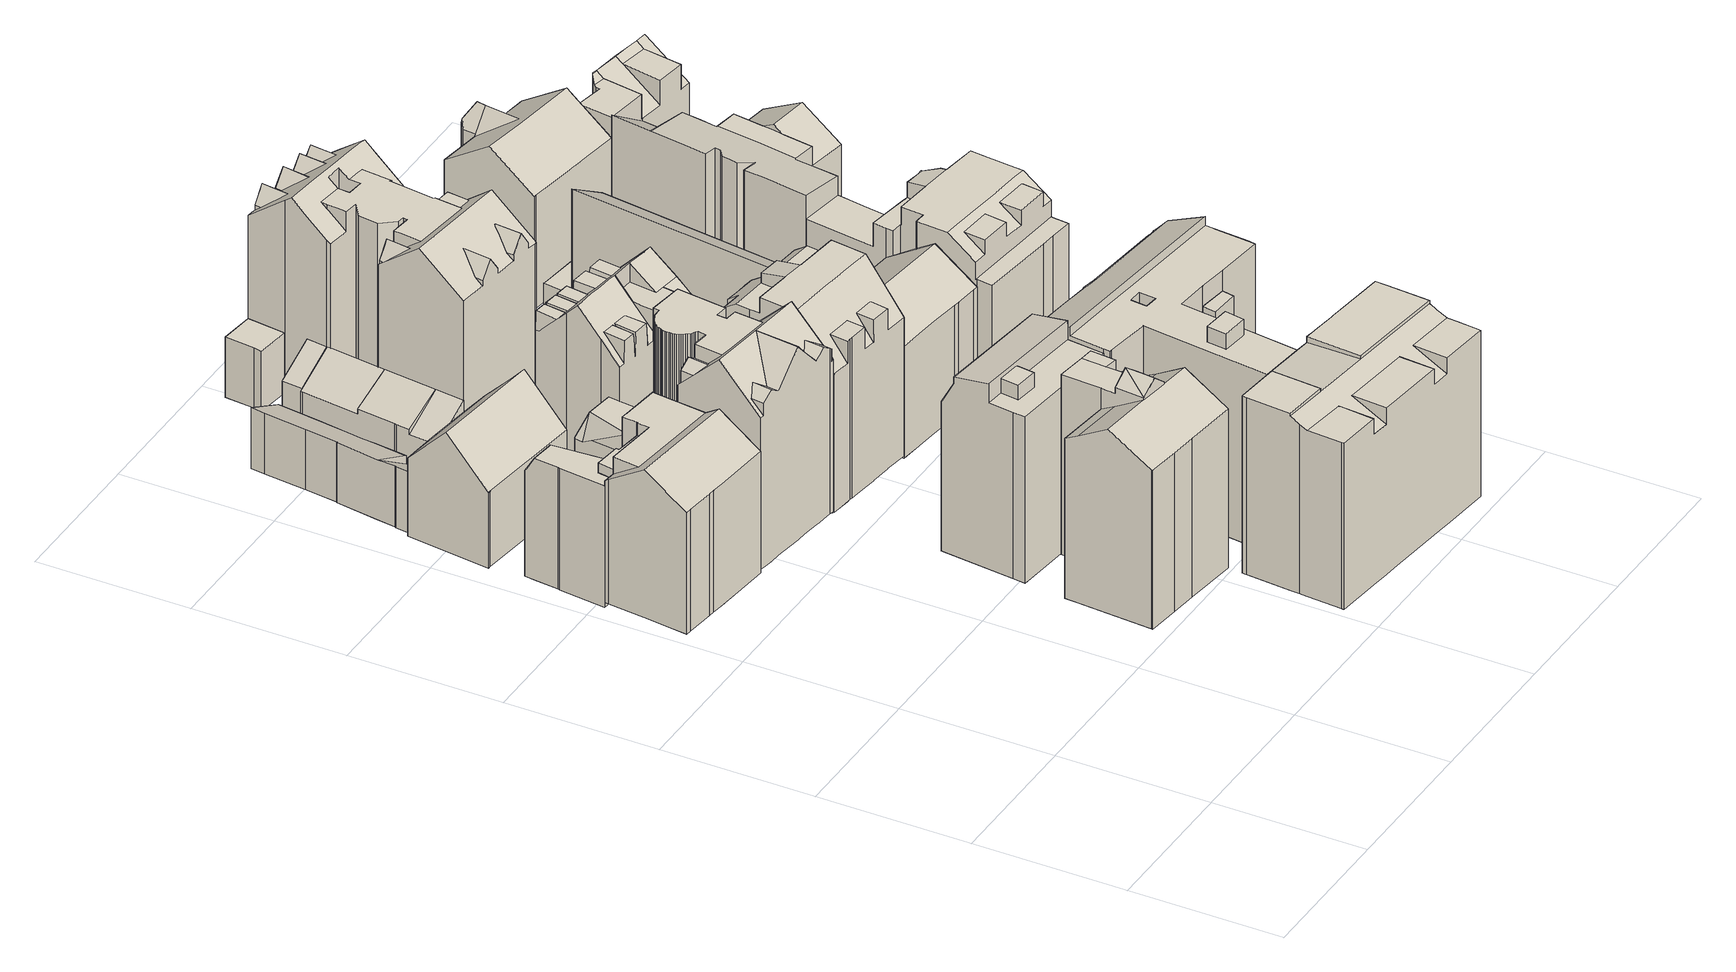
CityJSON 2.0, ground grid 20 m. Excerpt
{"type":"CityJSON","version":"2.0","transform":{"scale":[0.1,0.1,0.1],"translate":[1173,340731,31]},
"CityObjects":{
"building1":{"type":"Building","children":["building1-1","building1-2","building1-3"]},
"building1-1":{"type":"BuildingPart","attributes":{"measuredHeight":16.46,"roofType":"FLACHDACH","HoeheDach":"49","NiedrigsteTraufeDesGebaeudes":"46","Blattnummer":"102081","HoeheGrund":"32"},"parents":["building1"],"geometry":[{"type":"Solid","lod":"2","boundaries":[[[[0,1,2]],[[3,4,1,0]],[[5,6,7,3,0]],[[3,8,9,4]],[[10,6,5,11]],[[12,10,11,13,14,15,16,17,18,19]],[[2,1,4,9,17,16,15,14]],[[13,11,5,0,2,14]],[[8,20,21,19,18,17,9]],[[10,12,19,21,7,6]],[[3,7,21,20,8]]]]}]},
"building1-2":{"type":"BuildingPart","attributes":{"measuredHeight":16.63,"roofType":"FLACHDACH","HoeheDach":"49","NiedrigsteTraufeDesGebaeudes":"47","Blattnummer":"102081","HoeheGrund":"32"},"parents":["building1"],"geometry":[{"type":"Solid","lod":"2","boundaries":[[[[22,23,24]],[[25,26,22,24]],[[27,26,25]],[[28,29,30,31]],[[31,30,32,33]],[[34,35,36,37]],[[37,36,29,28]],[[38,39,40,41,34,37,28,31,33,42,43,44,45,46]],[[47,48,23,46,45,44,43,49]],[[41,40,27,25,35,34]],[[50,24,23,48,47,49,51]],[[40,39,38,46,23,22,26,27]],[[32,51,49,43,42,33]],[[36,35,25,24,50,51,32,30,29]]]]}]},
"building1-3":{"type":"BuildingPart","attributes":{"measuredHeight":20.28,"roofType":"SATTELDACH","HoeheDach":"53","NiedrigsteTraufeDesGebaeudes":"50","Blattnummer":"102081","HoeheGrund":"33"},"parents":["building1"],"geometry":[{"type":"Solid","lod":"2","boundaries":[[[[52,53,54,55]],[[55,54,56,57]],[[57,58,59,60,61,62,63,64,65,66,67,68,69,70,71,72,73,74,75,76,52,55]],[[77,61,60,59,58,57,56,78,79,80]],[[81,82,83,75,74,73,84]],[[85,86,87,71,70]],[[88,85,70,69,89]],[[62,61,77,90,91,63]],[[92,93,94,68,67,66]],[[79,78,56,54,53,95,83,82,96,85,97]],[[98,80,79,97,88,89,94,93]],[[99,100,91,90,77,80,98,93,92]],[[101,81,84,102,87,86]],[[63,91,100,64]],[[64,100,99,65]],[[65,99,92,66]],[[68,94,89,69]],[[97,85,88]],[[86,85,96,101]],[[71,87,102,72]],[[72,102,84,73]],[[101,96,82,81]],[[75,83,95,76]],[[76,95,53,52]]]]}]},
"building2":{"type":"Building","children":["building2-1","building2-2","building2-3"]},
"building2-1":{"type":"BuildingPart","attributes":{"measuredHeight":26.97,"roofType":"PULTDACH","HoeheDach":"61","NiedrigsteTraufeDesGebaeudes":"55","Blattnummer":"102081","HoeheGrund":"34"},"parents":["building2"],"geometry":[{"type":"Solid","lod":"2","boundaries":[[[[103,104,105,106,107,108,109,110,111,112]],[[110,113,114,111]],[[113,115,116,114]],[[117,118,119]],[[120,117,119]],[[121,122,123,124,125,126,127,128,129,130]],[[131,117,120]],[[132,131,120]],[[107,133,134,108]],[[133,135,136,134]],[[137,106,105,138]],[[138,105,104,139]],[[139,104,103,140]],[[140,103,112,141]],[[142,128,127,143]],[[143,127,126,144]],[[144,126,125,145]],[[145,125,124,146]],[[147,148,137,138,139,140,141,149,150,151,152,142,143,144,145,146,153,154]],[[112,111,114,116,151,150,149,141]],[[106,137,148,147,154,135,133,107]],[[108,134,136,123,122,131,132]],[[123,136,135,154,153,146,124]],[[109,108,132,120,119,110]],[[117,131,122,121,130,118]],[[113,110,119,118,130,129,115]],[[115,129,128,142,152,151,116]]]]}]},
"building2-2":{"type":"BuildingPart","attributes":{"measuredHeight":25.36,"roofType":"PULTDACH","HoeheDach":"59","NiedrigsteTraufeDesGebaeudes":"54","Blattnummer":"102081","HoeheGrund":"34"},"parents":["building2"],"geometry":[{"type":"MultiSurface","lod":"2","boundaries":[[[155,156,157,158]],[[159,160,161,162]],[[160,163,164,161]],[[163,165,166,164]],[[162,161,164,166,167,168,169,170,171,172,173,174]],[[175,176,177,178,169,168,179,180]],[[181,180,179,182,165,163,160,159,183,184,158,157]],[[174,185,186,187,188,183,159,162]],[[180,181,189,190,184,183,188,175]],[[182,167,166,165]],[[176,187,186,177]],[[178,191,170,169]],[[191,192,171,170]],[[192,193,172,171]],[[193,194,173,172]],[[194,185,174,173]],[[156,189,181,157]],[[190,155,158,184]],[[195,188,187,176,175,196]],[[185,194,193,192,191,178,177,186]],[[190,189,156,155]],[[182,179,168,167]]]}]},
"building2-3":{"type":"BuildingPart","attributes":{"measuredHeight":24.15,"roofType":"FLACHDACH","HoeheDach":"58","NiedrigsteTraufeDesGebaeudes":"58","Blattnummer":"102081","HoeheGrund":"34"},"parents":["building2"],"geometry":[{"type":"Solid","lod":"2","boundaries":[[[[197,198,199,200]],[[126,125,201,202]],[[202,201,198,197]],[[201,125,199,198]],[[125,126,200,199]],[[126,202,197,200]]]]}]},
"building3":{"type":"Building","children":["building3-1","building3-2","building3-3","building3-4","building3-5"]},
"building3-1":{"type":"BuildingPart","attributes":{"measuredHeight":8.15,"roofType":"PULTDACH","HoeheDach":"41","NiedrigsteTraufeDesGebaeudes":"38","Blattnummer":"102081","HoeheGrund":"32"},"parents":["building3"],"geometry":[{"type":"Solid","lod":"2","boundaries":[[[[203,204,205,206]],[[207,208,209,210]],[[207,206,205,208]],[[208,205,204,209]],[[209,204,203,210]],[[210,203,206,207]]]]}]},
"building3-2":{"type":"BuildingPart","attributes":{"measuredHeight":8.43,"roofType":"PULTDACH","HoeheDach":"41","NiedrigsteTraufeDesGebaeudes":"37","Blattnummer":"102081","HoeheGrund":"32"},"parents":["building3"],"geometry":[{"type":"Solid","lod":"2","boundaries":[[[[211,212,213,214,215]],[[213,216,217,218,219,220]],[[216,221,222,203,206,223,224,225,226]],[[227,219,218,228]],[[226,217,216]],[[213,220,214]],[[229,224,223,230]],[[230,223,206,231]],[[231,206,203,232]],[[232,203,222,233]],[[233,222,221,234]],[[233,234,235,236,237,238,239,240,227,228,241,242,229,230,231,232]],[[237,236,235,234,221,216,213,212]],[[218,217,226,225,224,229,242,241,228]],[[238,237,212,211,215,239]],[[215,214,220,219,227,240,239]]]]}]},
"building3-3":{"type":"BuildingPart","attributes":{"measuredHeight":8.3,"roofType":"PULTDACH","HoeheDach":"41","NiedrigsteTraufeDesGebaeudes":"37","Blattnummer":"102081","HoeheGrund":"32"},"parents":["building3"],"geometry":[{"type":"Solid","lod":"2","boundaries":[[[[243,244,245,246,247,248]],[[249,248,247,250]],[[250,247,246,251]],[[252,243,248,249]],[[253,254,255,256]],[[257,258,259,260]],[[244,261,245]],[[262,263,264,265]],[[265,264,266,267]],[[267,266,268,269]],[[269,268,270,271]],[[271,270,272,273]],[[271,273,274,257,260,275,252,249,250,251,276,253,256,277,262,265,267,269]],[[257,274,273,272,278,258]],[[255,279,263,262,277,256]],[[244,243,252,275,260,259,261]],[[246,245,254,253,276,251]],[[261,259,258,278,272,270,268,266,264,263,279,255,254,245]]]]}]},
"building3-4":{"type":"BuildingPart","attributes":{"measuredHeight":16.26,"roofType":"SATTELDACH","HoeheDach":"48","NiedrigsteTraufeDesGebaeudes":"42","Blattnummer":"102081","HoeheGrund":"32"},"parents":["building3"],"geometry":[{"type":"Solid","lod":"2","boundaries":[[[[280,281,282,283,284,285]],[[283,286,287,288,289,290,284]],[[291,282,281,292]],[[292,281,280,293]],[[293,280,285,294]],[[295,290,289,296]],[[282,291,297,298,299,287,286,283]],[[288,287,299,300,296,289]],[[285,284,290,295,301,294]],[[298,297,291,292,293,294,301,295,296,300,299]]]]}]},
"building3-5":{"type":"BuildingPart","attributes":{"measuredHeight":6.44,"roofType":"FLACHDACH","HoeheDach":"39","NiedrigsteTraufeDesGebaeudes":"39","Blattnummer":"102081","HoeheGrund":"32"},"parents":["building3"],"geometry":[{"type":"Solid","lod":"2","boundaries":[[[[302,303,304,305,306]],[[307,308,309,310,311]],[[311,310,303,302]],[[310,309,304,303]],[[309,308,305,304]],[[308,307,306,305]],[[307,311,302,306]]]]}]},
"building4":{"type":"Building","children":["building4-1","building4-2"]},
"building4-1":{"type":"BuildingPart","attributes":{"measuredHeight":26.92,"roofType":"SATTELDACH","HoeheDach":"60","NiedrigsteTraufeDesGebaeudes":"53","Blattnummer":"102081","HoeheGrund":"33"},"parents":["building4"],"geometry":[{"type":"Solid","lod":"2","boundaries":[[[[312,313,314]],[[315,316,313,312]],[[317,318,319,320]],[[321,322,317,320]],[[323,324,316,315]],[[325,326,322,321]],[[327,328,323]],[[329,330,328,327]],[[331,326,332]],[[333,334,331,332]],[[335,336,334,333]],[[337,330,329]],[[338,336,339]],[[340,341,338,339]],[[342,341,340]],[[343,344,345]],[[346,347,344,343]],[[348,349,350,351,352,353]],[[354,347,346]],[[355,349,348,356]],[[357,358,354]],[[359,360,358,357]],[[361,360,359]],[[362,363,364,365]],[[321,326,325]],[[324,323,316]],[[333,336,335]],[[366,367,368]],[[369,352,367,366]],[[348,370,356]],[[353,352,369]],[[371,372,373,374]],[[314,313,316,323,328,330,337,375,376,377,368,367,378,379,380,381,382,383,384,364,363]],[[385,386,387,388,389,390,391,392,375,337,329,327,323,315,312,314,363,362]],[[322,326,331,334,336,338,341,342,345,344,347,354,358,360,361,372,371,393,394,395,396,397,398,399,400,401,402,403,404,405,406,407,408,409,318,317]],[[383,382,381,380,379,378,367,352,351,350,373,372,361,359,357,354,346,343,345,342,340,339,336,333,332,326,321,320,319,410,384]],[[411,412,413,414,415,416,417,392,391,390,389,388,387,386,385,362,365,418,419,420,409,408,407,406,405,404,403,402,401,400,399,398,397,396,395,394,393,371,374]],[[421,422,370,348,353,369,366,368,423,424]],[[417,416,415,422,421,424,376,375,392]],[[349,355,413,412,411,374,373,350]],[[414,413,355,356,370,422,415]],[[424,423,368,377,376]],[[410,319,318,409,420,419]],[[364,384,410,419,418,365]]]]}]},
"building4-2":{"type":"BuildingPart","attributes":{"measuredHeight":26.44,"roofType":"SATTELDACH","HoeheDach":"60","NiedrigsteTraufeDesGebaeudes":"54","Blattnummer":"102081","HoeheGrund":"33"},"parents":["building4"],"geometry":[{"type":"Solid","lod":"2","boundaries":[[[[425,426,427,428]],[[428,427,429,430]],[[430,429,431,432]],[[432,431,433,434]],[[434,433,435,436]],[[436,435,437,438]],[[438,437,439,440]],[[440,439,441,442]],[[442,441,443,444]],[[444,443,445,446]],[[446,445,447,448]],[[448,447,449,450]],[[450,449,451,452]],[[452,451,453,454]],[[454,453,455,456]],[[456,455,457,458]],[[458,457,459,460]],[[460,459,461,462]],[[462,461,463,464]],[[464,463,465,466]],[[466,465,467,468]],[[468,467,469,470]],[[470,469,471,472]],[[472,471,473,474]],[[474,473,475,476]],[[476,475,477,478]],[[478,477,479,480]],[[480,479,481,482]],[[482,481,483,484]],[[484,483,485,486]],[[486,485,487,488]],[[488,487,489,490]],[[491,492,493,494]],[[495,496,497,498]],[[499,500,501]],[[502,503,504,505]],[[506,507,508,509,510,511,512,513,514,515,516,517]],[[518,519,520,500,499,521,522,523,524,525,494,493]],[[526,527,528,529,530,531,532,533,534,535,536,537,538,539,540,541,542,543,544,545,546]],[[547,495,498,548,534,533,532,531,530,529,528,527,526,546,549,516,515,514,513,512,550,551,552,553,425,428,430,432,434,436,438,440,442,444,446,448,450,452,454,456,458,460,462,464,466,468,470,472,474,476,478,480,482,484,486,488,490,502,505,491,494,525,524,523,522]],[[554,555,556,557,510,509,558]],[[559,560,561,562,563]],[[548,498,497,559,563,535,534]],[[564,519,518,565,566]],[[505,504,492,491]],[[503,502,490,489]],[[496,495,547,522,521,567]],[[545,568,517,516,549,546]],[[569,570,566,565,518,493,492,504,503,489,487,485,483,481,479,477,475,473,471,469,467,465,463,461,459,457,455,453,451,449,447,445,443,441,439,437,435,433,431,429,427,426,571,572,573,574,511,510,557,556,555]],[[575,567,521,499,501,576,577,564,566,570,569,555,554,558,578,579,506,517,568]],[[578,508,507,579]],[[541,580,581,542]],[[558,509,508,578]],[[540,575,582,580,541]],[[539,538,583,584,585,575,540]],[[585,584,583,586,587,561,560,559,497,496,567,575]],[[537,536,587,586,583,538]],[[577,520,519,564]],[[535,563,562,561,587,536]],[[576,501,500,520,577]],[[544,543,588]],[[579,507,506]],[[512,511,574,550]],[[550,574,573,551]],[[551,573,572,552]],[[552,572,571,553]],[[553,571,426,425]],[[544,588,581,580,582,575,568,545]],[[542,581,588,543]]]]}]},
"building5":{"type":"Building","attributes":{"measuredHeight":3.43,"roofType":"FLACHDACH","HoeheDach":"36","NiedrigsteTraufeDesGebaeudes":"36","Blattnummer":"102081","HoeheGrund":"33"},"geometry":[{"type":"Solid","lod":"2","boundaries":[[[[589,590,591,592,593,594,595]],[[596,597,598,599,600,601,602]],[[602,601,590,589]],[[601,600,591,590]],[[600,599,592,591]],[[599,598,593,592]],[[598,597,594,593]],[[597,596,595,594]],[[596,602,589,595]]]]}]},
"building6":{"type":"Building","attributes":{"measuredHeight":25.5,"roofType":"PULTDACH","HoeheDach":"59","NiedrigsteTraufeDesGebaeudes":"52","Blattnummer":"102081","HoeheGrund":"33"},"geometry":[{"type":"Solid","lod":"2","boundaries":[[[[603,604,605,606,607,608,609,610,611,612]],[[613,614,615,616,617,618]],[[619,620,621,622,623,624,625]],[[609,626,627,628,610]],[[629,630,631]],[[632,633,630,629]],[[634,635,636,637,638]],[[639,640,641,642]],[[618,611,610,613]],[[638,609,608,634]],[[643,644,645,646]],[[647,625,624]],[[623,622,648]],[[649,620,619,650]],[[651,652,653,654]],[[613,610,628,614]],[[637,626,609,638]],[[633,632,655]],[[656,657,658,659]],[[615,614,660,637,636,635,661,662,663,658,657,664,665,653,652,666,645,644,616]],[[667,668,669,670,671,672,673,674,675,676,655,632,629,631,677,648,622,621,620,649]],[[678,679,680,674,673,672,671,670,669,668,667,649,650,681,639,642,682,683,684,685,643,646,686,651,654,687,688,656,659,689,690,691]],[[640,647,624,623,648,677,631,630,633,655,676,675,607,606,605,604,603,612,641]],[[641,612,611,618,617,684,683,682,642]],[[681,650,619,625,647,640,639]],[[675,674,680,679,678,691,661,635,634,608,607]],[[665,664,657,656,688,687,654,653]],[[663,662,661,691,690,689,659,658]],[[627,626,637,660,614,628]],[[666,652,651,686,646,645]],[[617,616,644,643,685,684]]]]}]},
"building7":{"type":"Building","attributes":{"measuredHeight":8.24,"roofType":"FLACHDACH","HoeheDach":"40","NiedrigsteTraufeDesGebaeudes":"40","Blattnummer":"102081","HoeheGrund":"32"},"geometry":[{"type":"Solid","lod":"2","boundaries":[[[[692,693,694,695,696]],[[697,698,699,700,701]],[[701,700,693,692]],[[700,699,694,693]],[[699,698,695,694]],[[698,697,696,695]],[[697,701,692,696]]]]}]},
"building8":{"type":"Building","children":["building8-1","building8-2","building8-3","building8-4"]},
"building8-1":{"type":"BuildingPart","attributes":{"measuredHeight":20.69,"roofType":"FLACHDACH","HoeheDach":"54","NiedrigsteTraufeDesGebaeudes":"54","Blattnummer":"102081","HoeheGrund":"34"},"parents":["building8"],"geometry":[{"type":"Solid","lod":"2","boundaries":[[[[702,703,704,705]],[[706,707,708,709]],[[709,708,703,702]],[[708,707,704,703]],[[707,706,705,704]],[[706,709,702,705]]]]}]},
"building8-2":{"type":"BuildingPart","attributes":{"measuredHeight":25.61,"roofType":"FLACHDACH","HoeheDach":"59","NiedrigsteTraufeDesGebaeudes":"59","Blattnummer":"102081","HoeheGrund":"34"},"parents":["building8"],"geometry":[{"type":"Solid","lod":"2","boundaries":[[[[710,711,712,713]],[[714,715,716,717]],[[717,716,711,710]],[[716,715,712,711]],[[715,714,713,712]],[[714,717,710,713]]]]}]},
"building8-3":{"type":"BuildingPart","attributes":{"measuredHeight":24.14,"roofType":"SATTELDACH","HoeheDach":"58","NiedrigsteTraufeDesGebaeudes":"54","Blattnummer":"102081","HoeheGrund":"34"},"parents":["building8"],"geometry":[{"type":"Solid","lod":"2","boundaries":[[[[718,719,720,721,722,723]],[[724,725,726,727,728,729,730,731,732]],[[733,734,735,736,737,738,739,740,741,742,743]],[[744,745,746,747,748]],[[749,750,751]],[[752,722,721,753]],[[753,721,720,754]],[[731,719,718,732]],[[732,718,723,755]],[[756,730,729,757]],[[749,758,759]],[[760,761,762]],[[725,743,742,726]],[[763,741,740,764]],[[764,740,739,765]],[[765,739,738,766]],[[766,738,737,767]],[[767,737,736,768]],[[769,748,747]],[[770,745,744,771]],[[728,727,726,742,741,763,772,773,774,757,729]],[[775,776,777,778,779,780,771,744,748,769,781,762,761,782,758,749,751,783,784,785]],[[768,786,787,788,770,771,780,779,778,777,776,775,785,789,790,791,792,793,752,753,754,794,756,757,774,773,772,763,764,765,766,767]],[[795,750,749,759,760,762,781,769,747,746,796,797,798,799,725,724,732,755,800,801]],[[799,798,797,735,734,733,743,725]],[[746,745,770,788,787,796]],[[797,796,787,786,768,736,735]],[[719,731,730,756,794,754,720]],[[800,755,723,722,752,793,792]],[[751,750,795,802,783]],[[803,801,800,792,791,790]],[[784,804,803,790,789,785]],[[782,761,760,759,758]],[[783,802,795,801,803,804,784]]]]}]},
"building8-4":{"type":"BuildingPart","attributes":{"measuredHeight":25.59,"roofType":"FLACHDACH","HoeheDach":"58","NiedrigsteTraufeDesGebaeudes":"54","Blattnummer":"102081","HoeheGrund":"33"},"parents":["building8"],"geometry":[{"type":"Solid","lod":"2","boundaries":[[[[805,806,807,808,809,810,811,812,813]],[[814,815,816,817]],[[818,819,815,814]],[[820,728,729,821]],[[822,823,824,825]],[[826,827,823,822]],[[828,829,827,826]],[[825,824,829,828]],[[830,831,832,833]],[[834,835,831,830]],[[836,837,835,834]],[[833,832,837,836]],[[838,839,840,841]],[[841,840,842,843]],[[843,842,844,845]],[[845,844,846,847]],[[848,811,810,849]],[[849,810,809,850]],[[851,807,806,852]],[[853,854,855,856,857,858,859,860]],[[861,862,863,812,811,848,864,865,866,867,868,869]],[[870,871,838,841,843,845,847,872,873,820,821,874,875,876,818,814,817,877,878,868,867,866,865,864,848,849,850,879,851,852],[830,833,836,834],[822,825,828,826]],[[819,880,881,882,729,728,883,884,846,844,842,840,839,855,854,853,860,816,815],[823,827,829,824],[831,835,837,832]],[[885,886,813,812,863,862,861,869,887]],[[855,839,838,871,870,852,806,805,856]],[[816,860,859,887,869,868,878,877,817]],[[808,807,851,879,850,809]],[[847,846,884,872]],[[820,873,872,884,883,728]],[[729,882,881,875,874,821]],[[885,886,885,887]],[[876,875,881,880,819,818]],[[858,857,856,805,813,886,885,887,859]]]]}]},
"building9":{"type":"Building","attributes":{"measuredHeight":27.15,"roofType":"SATTELDACH","HoeheDach":"59","NiedrigsteTraufeDesGebaeudes":"54","Blattnummer":"102081","HoeheGrund":"32"},"geometry":[{"type":"Solid","lod":"2","boundaries":[[[[888,889,890,891,892,893,894,895,896,897,898,899,900,901,902,903,904,905,906,907,908,909,910]],[[908,907,906,911,912,913,914,915,916,917,918,919,920,921,922,923,924,925,926,927,909]],[[924,923,928,929,925]],[[930,931,932,933,934,935,936,937,938,939,940,941,942,943,944,945,946,947,948,949,950,951,952,953,954,955]],[[922,921,956,928,923]],[[951,950,949,948,947,957,958,959,960,961,962,963,964,965,966,967,968,969,970,971,972,973,974,975,976,977,978,979,952]],[[980,892,891,890,981,982]],[[918,917,983,984,985,986,987,988,989,990,940,939,938,991,992,935,934,993,994,995,996,997,998,999,1000,1001,1002,1003,1004,1005,919]],[[974,1006,1007,975]],[[1008,894,893,892,980]],[[973,1009,1006,974]],[[969,1010,1011,970]],[[1012,900,899,898,897,1013]],[[968,1014,1015,1010,969]],[[1016,902,901,900,1012]],[[963,1017,1018,964]],[[915,914,1019,1020,916]],[[962,1021,1017,963]],[[961,1022,1021,962]],[[960,1023,1022,961]],[[1024,905,904,1025]],[[925,929,926]],[[1026,955,954,1027]],[[1028,946,945,1029]],[[1030,937,936,1031]],[[1032,979,978,1033]],[[1033,978,977,1034]],[[1035,958,957,1036]],[[1037,1002,1001,1038]],[[1038,1001,1000,1039]],[[1039,1000,999,1040]],[[1040,999,998,1041]],[[1041,998,997,1042]],[[933,993,934]],[[1043,992,991,1044]],[[1045,986,985,1046]],[[975,1007,976]],[[894,1008,895]],[[972,1009,973]],[[970,1011,971]],[[896,1013,897]],[[902,1016,903]],[[964,1018,965]],[[913,1019,914]],[[959,1023,960]],[[1036,1047,1028,1029,1048,1045,1046,1049,1050,1051,1052,1053,1024,1025,1054,1055,1056,1057,1058,1059,1060,1061,1062,1063,1064,1065,1037,1038,1039,1040,1041,1042,1066,1026,1027,1067,1068,1032,1033,1034,1069,1070,1071,1072,1073,1074,1075,1076,1077,1078,1079,1035],[1031,1080,1043,1044,1081,1030]],[[926,929,928,956,1003,1002,1037,1065,1064,1063,1062,927]],[[944,943,942,941,940,990,989,988,987]],[[984,1020,1019,913,912,911,1052,1051,1050,1049,1046,985]],[[976,1007,1006,1009,972,971,1011,1010,1015,966,965,1018,1017,1021,1022,1023,959,958,1035,1079,1078,1077,1076,1075,1074,1073,1072,1071,1070,1069,1034,977]],[[1059,1058,1057,1056,1055,1054,1025,904,903,1016,1012,1013,896,895,1008,980,982,888,910,1060]],[[954,953,952,979,1032,1068,1067,1027]],[[920,919,1005,1004,1003,956,921]],[[996,995,994,993,933,932,931,930]],[[967,966,1015,1014,968]],[[916,1020,984,983,917]],[[982,981,890,889,888]],[[1066,1042,997,996,930,955,1026]],[[935,992,1043,1080,1031,936]],[[991,938,937,1030,1081,1044]],[[1048,1029,945,944,987,986,1045]],[[946,1028,1047,1036,957,947]],[[905,1024,1053,1052,911,906]],[[910,909,927,1062,1061,1060]]]]}]},
"building10":{"type":"Building","attributes":{"measuredHeight":2.8,"roofType":"FLACHDACH","HoeheDach":"37","NiedrigsteTraufeDesGebaeudes":"37","Blattnummer":"102081","HoeheGrund":"34"},"geometry":[{"type":"Solid","lod":"2","boundaries":[[[[1082,1083,1084,1085,1086]],[[1087,1088,1089,1090,1091]],[[1091,1090,1083,1082]],[[1090,1089,1084,1083]],[[1089,1088,1085,1084]],[[1088,1087,1086,1085]],[[1087,1091,1082,1086]]]]}]},
"building11":{"type":"Building","children":["building11-1","building11-2"]},
"building11-1":{"type":"BuildingPart","attributes":{"measuredHeight":19.11,"roofType":"PULTDACH","HoeheDach":"52","NiedrigsteTraufeDesGebaeudes":"48","Blattnummer":"102081","HoeheGrund":"33"},"parents":["building11"],"geometry":[{"type":"Solid","lod":"2","boundaries":[[[[1092,1093,1094,1095]],[[1096,1097,1098]],[[1099,1100,1101,1102]],[[1102,1101,1103,1104]],[[1105,1106,1107,1108]],[[1108,1107,1109,1110]],[[1110,1109,1111,1112]],[[1113,1114,1115,1116]],[[1116,1115,1117,1118]],[[1097,1119,1120,1121,1122,1100,1099,1123,1124,1125,1126,1098]],[[1118,1127,1128,1105,1108,1110,1112,1129,1098,1126,1125,1124,1123,1099,1102,1104,1130,1131,1132,1113,1116]],[[1106,1105,1128,1127,1118,1117,1133,1134]],[[1113,1132,1131,1093,1092,1114]],[[1094,1093,1131,1130,1104,1103]],[[1129,1112,1111,1135,1096,1098]],[[1095,1094,1103,1101,1100,1122,1121,1120]],[[1136,1134,1133,1117,1115,1114,1092,1095,1120,1119]],[[1135,1111,1109,1107,1106,1134,1136,1119,1097,1096]]]]}]},
"building11-2":{"type":"BuildingPart","attributes":{"measuredHeight":4.14,"roofType":"FLACHDACH","HoeheDach":"37","NiedrigsteTraufeDesGebaeudes":"37","Blattnummer":"102081","HoeheGrund":"33"},"parents":["building11"],"geometry":[{"type":"Solid","lod":"2","boundaries":[[[[1137,1138,1139,1140,1141]],[[1142,1143,1144,1145,1146]],[[1146,1145,1138,1137]],[[1145,1144,1139,1138]],[[1144,1143,1140,1139]],[[1143,1142,1141,1140]],[[1142,1146,1137,1141]]]]}]},
"building12":{"type":"Building","attributes":{"measuredHeight":19.7,"roofType":"SATTELDACH","HoeheDach":"53","NiedrigsteTraufeDesGebaeudes":"48","Blattnummer":"102081","HoeheGrund":"33"},"geometry":[{"type":"Solid","lod":"2","boundaries":[[[[1147,1148,1149,1150]],[[1148,1151,1152,1153,1149]],[[1151,1154,1155,1156,1152]],[[1157,1158,1148,1147]],[[1158,1159,1154,1151,1148]],[[1160,1161,1162,1163]],[[1164,1165,1166,1167]],[[1168,1156,1155,1169]],[[1161,1170,1171,1172,1173,1174,1175,1176,1177,1178,1179,1180,1162]],[[1179,1178,1177,1176,1181,1182,1157,1147,1150,1166,1165,1180]],[[1183,1184,1185,1186,1187,1174,1173,1172,1171,1170,1161,1160]],[[1188,1189,1187,1186,1185,1184,1183,1160,1163,1190,1164,1167,1191,1192,1193,1194,1168,1169,1195,1196,1197,1198,1199,1200]],[[1150,1149,1192,1191,1167,1166]],[[1157,1182,1181,1200,1199,1198,1197,1158]],[[1175,1174,1187,1189,1188,1200,1181,1176]],[[1197,1196,1159,1158]],[[1159,1196,1195,1169,1155,1154]],[[1153,1152,1156,1168,1194,1193]],[[1149,1153,1193,1192]],[[1162,1180,1165,1164,1190,1163]]]]}]},
"building13":{"type":"Building","children":["building13-1","building13-2","building13-3"]},
"building13-1":{"type":"BuildingPart","attributes":{"measuredHeight":18.84,"roofType":"FLACHDACH","HoeheDach":"52","NiedrigsteTraufeDesGebaeudes":"48","Blattnummer":"102081","HoeheGrund":"33"},"parents":["building13"],"geometry":[{"type":"Solid","lod":"2","boundaries":[[[[1201,1202,1203,1204,1205,1206,1207]],[[1208,1209,1210,1211,1212,1202,1213]],[[1214,1215,1210,1216]],[[1215,1217,1211,1210]],[[1218,1219,1220,1217,1215,1221]],[[1187,1207,1206,1189]],[[1189,1206,1205,1222]],[[1222,1205,1204,1223]],[[1202,1201,1213]],[[1209,1216,1210]],[[1215,1214,1221]],[[1224,1220,1219,1225]],[[1225,1219,1218,1226]],[[1227,1212,1211,1217,1220,1224,1228,1229,1230,1231,1232,1233]],[[1225,1226,1234,1235,1236,1237,1187,1189,1222,1223,1238,1239,1232,1231,1230,1229,1228,1224]],[[1204,1203,1240,1233,1232,1239,1238,1223]],[[1235,1234,1226,1218,1221,1214,1216,1209,1208,1236]],[[1237,1236,1208,1213,1201,1207,1187]],[[1202,1212,1227,1233,1240,1203]]]]}]},
"building13-2":{"type":"BuildingPart","attributes":{"measuredHeight":18.78,"roofType":"SATTELDACH","HoeheDach":"52","NiedrigsteTraufeDesGebaeudes":"48","Blattnummer":"102081","HoeheGrund":"33"},"parents":["building13"],"geometry":[{"type":"Solid","lod":"2","boundaries":[[[[1241,1242,1243,1244]],[[1245,1246,1247,1248,1249]],[[1246,1250,1251,1252,1247]],[[1253,1254,1255,1256]],[[1257,1258,1259,1260]],[[1260,1259,1261,1262]],[[1263,1264,1265,1266]],[[1266,1265,1267,1268]],[[1268,1267,1269,1270]],[[1244,1271,1241]],[[1187,1243,1242,1236]],[[1248,1272,1249]],[[1251,1273,1252]],[[1254,1274,1275,1276,1277,1278,1279,1280,1271,1244,1281,1269,1267,1265,1264,1282,1261,1259,1258,1283,1255]],[[1284,1285,1286,1287,1236,1242,1241,1271,1280,1279,1278]],[[1288,1289,1290,1291,1292,1253,1256,1293,1257,1260,1262,1294,1263,1266,1268,1270,1295,1296,1187,1236,1287,1286,1285,1284,1297,1298,1299]],[[1291,1290,1289,1245,1249,1272,1275,1274,1292]],[[1269,1281,1244,1243,1187,1296,1295,1270]],[[1277,1273,1251,1250,1299,1298,1297,1284,1278]],[[1245,1289,1288,1299,1250,1246]],[[1247,1252,1300,1248]],[[1261,1282,1264,1263,1294,1262]],[[1253,1292,1274,1254]],[[1255,1283,1258,1257,1293,1256]],[[1272,1248,1300,1252,1273,1277,1276,1275]]]]}]},
"building13-3":{"type":"BuildingPart","attributes":{"measuredHeight":21.63,"roofType":"FLACHDACH","HoeheDach":"54","NiedrigsteTraufeDesGebaeudes":"48","Blattnummer":"102081","HoeheGrund":"32"},"parents":["building13"],"geometry":[{"type":"Solid","lod":"2","boundaries":[[[[1301,1302,1303,1304,1305,1306,1307,1308,1309,1310,1311,1312]],[[1313,1314,1315,1316,1317,1318,1319,1320,1321,1322,1323,1324,1325,1326,1327]],[[1328,1329,1330,1331,1332,1333,1334,1335]],[[1336,1337,1338,1339,1340]],[[1341,1342,1343,1344]],[[1345,1346,1347,1348]],[[1349,1312,1311,1350]],[[1351,1304,1303,1352]],[[1352,1303,1302,1353]],[[1353,1302,1301,1354]],[[1354,1301,1312,1349]],[[1355,1326,1325,1356]],[[1329,1324,1323,1330]],[[1357,1322,1321,1358]],[[1358,1321,1320,1359]],[[1359,1320,1319,1360]],[[1360,1319,1318,1361]],[[1362,1335,1334,1363]],[[1340,1333,1332,1336]],[[1364,1328,1335,1362]],[[1365,1339,1338,1366]],[[1367,1341,1344]],[[1343,1342,1368]],[[1330,1323,1369,1331]],[[1370,1345,1348]],[[1347,1346,1371]],[[1309,1308,1307,1306,1305,1372,1371,1346,1345,1370,1368,1342,1341,1367,1373,1310]],[[1367,1344,1343,1368,1370,1348,1347,1371,1372,1317,1316,1315,1314,1313,1327,1373]],[[1359,1360,1361,1374,1375,1351,1352,1353,1354,1349,1350,1376,1377,1355,1356,1378,1364,1362,1363,1379,1365,1366,1380,1381,1382,1383,1384,1385,1386,1357,1358]],[[1311,1310,1373,1327,1326,1355,1377,1376,1350]],[[1372,1305,1304,1351,1375,1374,1361,1318,1317]],[[1381,1380,1366,1338,1337,1336,1332]],[[1331,1369,1387,1388,1384,1383,1382,1381,1332]],[[1389,1390,1386,1385,1384,1388]],[[1334,1333,1340,1339,1365,1379,1363]],[[1357,1386,1390,1322]],[[1325,1324,1329,1328,1364,1378,1356]],[[1322,1390,1389,1388,1387,1369,1323]]]]}]}
},
"vertices":[
[120,812,179],[124,860,153],[118,812,154],[140,871,179],[125,872,147],[170,806,179],[175,851,179],[177,866,179],[127,883,148],[127,883,147],[175,851,14],[170,806,14],[177,866,14],[120,812,14],[118,812,14],[124,860,14],[125,872,14],[127,883,14],[144,881,14],[179,877,14],[144,881,148],[179,877,148],
[82,876,157],[83,888,157],[61,879,179],[66,801,179],[81,871,158],[73,801,158],[17,786,13],[17,786,179],[24,847,179],[24,847,13],[25,850,179],[25,850,13],[37,805,13],[37,805,179],[34,784,179],[34,784,13],[82,876,13],[81,871,13],[73,801,13],[66,801,13],[28,882,13],[30,895,13],[48,893,13],[60,891,13],[83,888,13],[48,893,157],[60,891,157],[30,895,157],[46,880,179],[28,882,179],
[118,812,20],[118,812,209],[170,806,209],[170,806,20],[166,772,209],[166,772,20],[166,770,20],[162,734,20],[159,715,20],[152,658,20],[74,666,20],[58,668,20],[50,669,20],[12,673,20],[4,674,20],[11,732,20],[16,780,20],[17,786,20],[34,784,20],[37,805,20],[73,801,20],[72,797,20],[107,793,20],[108,792,20],[110,813,20],[152,658,186],[166,770,209],[162,734,209],[159,715,222],[107,793,192],[107,793,209],[108,792,209],[72,797,192],[34,784,209],[34,784,192],[37,805,192],[34,784,186],[17,786,186],[74,666,186],[58,668,186],[4,674,186],[11,732,222],[16,780,190],[110,813,209],[105,776,209],[30,749,209],[27,730,222],[12,673,186],[50,669,186],[105,776,192],[73,801,192],
[251,209,245],[294,204,245],[329,200,245],[400,192,245],[406,251,279],[366,256,279],[347,258,279],[327,261,279],[255,269,279],[251,210,245],[330,299,256],[258,308,256],[331,318,246],[259,326,246],[350,297,298],[330,299,282],[327,261,282],[347,258,298],[350,297,274],[370,294,274],[372,313,274],[371,313,274],[372,333,274],[374,366,274],[335,371,274],[332,318,274],[331,318,274],[330,299,274],[370,294,282],[366,256,282],[410,289,256],[370,294,256],[412,308,246],[372,313,246],[400,192,28],[329,200,28],[294,204,28],[251,209,28],[251,210,28],[332,318,28],[335,371,28],[374,366,28],[372,333,28],[371,313,28],[410,289,28],[406,251,28],[255,269,28],[258,308,28],[259,326,28],[331,318,28],[372,313,28],[412,308,28],
[321,398,276],[290,402,276],[290,402,256],[321,398,256],[418,361,256],[392,364,256],[392,364,29],[418,361,29],[374,366,256],[374,366,29],[335,371,256],[335,371,29],[263,379,29],[265,396,29],[276,493,29],[283,493,29],[284,493,29],[301,491,29],[430,475,29],[430,474,29],[269,429,282],[274,476,273],[274,476,264],[276,493,233],[265,396,256],[269,429,256],[293,426,256],[263,379,256],[423,410,256],[324,422,256],[430,474,233],[428,458,264],[428,458,273],[423,410,282],[293,426,276],[324,422,276],[283,493,231],[284,493,231],[301,491,231],[430,475,231],[324,422,282],[293,426,282],
[392,364,32],[389,330,32],[372,333,32],[374,366,32],[389,330,274],[392,364,274],
[223,1252,96],[226,1279,96],[178,1285,66],[175,1258,66],[175,1258,15],[178,1285,15],[226,1279,15],[223,1252,15],
[170,1068,77],[201,1065,96],[205,1103,96],[153,1109,64],[149,1071,64],[214,1173,96],[162,1180,71],[156,1129,71],[155,1127,71],[153,1109,71],[215,1182,96],[223,1247,96],[171,1258,64],[171,1256,64],[166,1211,64],[162,1180,64],[155,1127,12],[156,1129,12],[171,1256,12],[171,1258,12],[175,1258,12],[223,1252,12],[223,1247,12],[215,1182,12],[214,1173,12],[205,1103,12],[201,1065,12],[170,1068,12],[149,1071,12],[153,1109,12],[162,1180,12],[166,1211,12],
[101,1047,59],[106,1088,59],[51,1095,95],[48,1071,96],[47,1069,96],[45,1053,96],[45,1053,13],[47,1069,13],[48,1071,13],[101,1047,13],[60,1152,13],[60,1152,95],[61,1152,95],[61,1152,13],[112,1134,13],[112,1134,70],[112,1132,70],[112,1132,13],[106,1088,70],[66,1196,13],[66,1196,95],[72,1251,96],[72,1251,13],[75,1270,96],[75,1270,13],[127,1263,71],[127,1263,13],[127,1261,71],[127,1261,13],[121,1211,71],[121,1211,13],[113,1147,13],[106,1088,13],[51,1095,13],[61,1153,13],[113,1147,70],[61,1153,95],
[35,942,111],[184,924,111],[189,967,156],[191,982,171],[38,1000,171],[31,942,111],[193,1001,150],[197,1035,115],[167,1039,115],[101,1047,115],[45,1053,115],[189,967,8],[184,924,8],[35,942,8],[31,942,8],[45,1053,8],[101,1047,8],[191,982,8],[193,1001,8],[197,1035,8],[167,1039,8],[38,1000,8],
[170,1068,14],[201,1065,14],[199,1047,14],[197,1035,14],[167,1039,14],[167,1039,78],[197,1035,78],[199,1047,78],[201,1065,78],[170,1068,78],
[185,850,256],[189,879,256],[184,850,225],[202,848,256],[206,877,256],[191,967,256],[189,967,231],[189,962,231],[187,938,256],[203,936,256],[207,965,256],[204,847,225],[204,847,224],[209,965,224],[209,965,225],[206,847,256],[210,877,256],[227,845,256],[230,874,256],[211,965,256],[207,935,256],[225,933,256],[229,962,256],[231,962,224],[231,962,225],[229,844,225],[233,962,256],[229,933,256],[247,931,256],[251,960,256],[253,960,225],[262,929,256],[265,958,256],[262,959,225],[285,926,256],[288,955,256],[294,859,261],[320,856,261],[324,892,287],[313,893,287],[285,897,287],[281,861,261],[292,955,225],[317,834,244],[291,837,244],[293,925,256],[296,954,256],[312,923,256],[316,952,256],[320,952,225],[175,851,18],[175,851,225],[179,877,253],[179,877,18],[255,900,261],[255,900,287],[252,876,261],[285,897,261],[291,837,261],[329,951,18],[329,951,225],[331,950,225],[331,950,18],[240,843,225],[248,842,225],[250,864,249],[246,902,287],[236,903,287],[224,904,287],[211,906,287],[202,907,287],[190,908,287],[182,909,287],[184,850,18],[185,850,18],[202,848,18],[204,847,18],[206,847,18],[227,845,18],[229,844,18],[240,843,18],[320,952,18],[316,952,18],[296,954,18],[292,955,18],[288,955,18],[265,958,18],[262,959,18],[253,960,18],[251,960,18],[233,962,18],[231,962,18],[229,962,18],[211,965,18],[209,965,18],[207,965,18],[191,967,18],[189,967,18],[184,924,271],[324,892,18],[320,856,18],[317,834,18],[291,837,18],[287,837,18],[278,839,18],[248,842,18],[182,909,18],[184,924,18],[189,962,18],[278,839,261],[287,837,261],[250,864,261],[248,842,261],
[214,782,25],[214,782,270],[212,784,270],[212,784,25],[211,786,270],[211,786,25],[209,788,270],[209,788,25],[208,790,270],[208,790,25],[207,792,270],[207,792,25],[206,795,270],[206,795,25],[205,797,270],[205,797,25],[205,799,270],[205,799,25],[205,802,270],[205,802,25],[205,804,270],[205,804,25],[205,807,270],[205,807,25],[205,809,270],[205,809,25],[205,812,270],[205,812,25],[206,814,270],[206,814,25],[207,816,270],[207,816,25],[208,819,270],[208,819,25],[209,821,270],[209,821,25],[211,823,270],[211,823,25],[212,825,270],[212,825,25],[214,827,270],[214,827,25],[216,828,270],[216,828,25],[218,830,270],[218,830,25],[220,831,270],[220,831,25],[222,832,270],[222,832,25],[225,833,270],[225,833,25],[227,834,270],[227,834,25],[229,835,270],[229,835,25],[232,835,270],[232,835,25],[234,835,270],[234,835,25],[237,835,270],[237,835,25],[239,835,270],[239,835,25],[240,843,270],[240,843,25],[262,773,25],[262,773,270],[261,760,270],[261,760,25],[294,642,25],[294,642,233],[293,641,232],[293,641,25],[299,756,232],[299,756,249],[297,739,249],[287,837,25],[287,837,270],[279,771,270],[279,771,25],[171,771,232],[171,771,249],[186,769,259],[198,768,251],[198,768,270],[220,765,270],[220,765,25],[198,768,25],[186,769,25],[171,771,25],[166,772,25],[166,772,232],[277,758,270],[277,758,254],[284,758,259],[307,755,232],[307,755,25],[299,756,25],[284,758,25],[277,758,25],[157,657,25],[172,655,25],[187,654,25],[224,649,25],[238,648,25],[260,645,25],[267,644,25],[275,643,25],[287,642,25],[287,642,251],[275,643,259],[267,644,253],[260,645,249],[238,648,273],[224,649,289],[187,654,249],[172,655,259],[157,657,249],[157,657,232],[152,658,232],[152,658,25],[301,698,25],[290,641,25],[159,715,25],[222,776,25],[220,778,25],[218,779,25],[216,780,25],[194,732,268],[193,730,270],[194,732,270],[196,749,270],[196,749,251],[290,641,232],[292,655,246],[292,658,249],[292,655,249],[290,641,249],[275,736,254],[275,736,270],[273,720,270],[301,698,289],[159,715,289],[216,727,270],[250,723,270],[216,780,270],[218,779,270],[220,778,270],[222,776,270],[230,706,289],[283,732,258],[281,731,259],[183,742,259],[169,754,249],[189,670,249],[176,682,259],[211,689,270],[262,662,249],[261,664,251],[245,685,270],[276,669,258],[278,670,259],[159,674,249],
[220,1044,18],[220,1042,18],[215,999,18],[193,1001,18],[197,1035,18],[199,1047,18],[220,1045,18],[220,1045,52],[199,1047,52],[197,1035,52],[193,1001,52],[215,999,52],[220,1042,52],[220,1044,52],
[328,691,277],[363,687,277],[380,685,277],[408,682,277],[440,678,277],[446,725,277],[386,732,277],[356,736,277],[306,742,277],[300,694,277],[356,736,256],[360,769,256],[339,771,256],[310,774,256],[307,755,256],[306,742,256],[327,638,241],[330,637,241],[347,635,241],[356,634,241],[359,658,241],[325,662,241],[322,638,241],[390,765,270],[374,767,270],[360,769,270],[374,632,241],[377,656,241],[373,632,211],[401,629,241],[405,653,241],[446,725,256],[450,758,256],[419,762,256],[390,765,256],[386,732,256],[296,641,22],[296,641,211],[294,642,211],[294,642,22],[312,792,22],[312,792,243],[314,792,243],[314,792,22],[322,638,211],[356,634,211],[330,637,22],[327,638,22],[342,789,22],[342,789,243],[343,803,233],[343,803,22],[401,629,211],[390,797,22],[390,797,233],[388,783,243],[388,783,22],[374,767,256],[453,776,243],[421,779,243],[393,783,243],[378,799,233],[364,800,233],[341,789,243],[347,635,22],[356,634,22],[357,634,22],[373,632,22],[374,632,22],[401,629,22],[402,629,22],[433,625,22],[433,625,211],[402,629,211],[357,634,211],[450,758,22],[446,725,22],[440,678,22],[322,638,22],[300,694,22],[306,742,22],[307,755,22],[310,774,22],[341,789,22],[364,800,22],[378,799,22],[393,783,22],[421,779,22],[453,776,22],
[236,1360,10],[230,1310,10],[185,1316,10],[187,1326,10],[191,1365,10],[191,1365,92],[187,1326,92],[185,1316,92],[230,1310,92],[236,1360,92],
[582,322,27],[620,317,27],[617,301,27],[580,304,27],[580,304,234],[617,301,234],[620,317,234],[582,322,234],
[486,265,27],[522,261,27],[518,235,27],[483,239,27],[483,239,283],[518,235,283],[522,261,283],[486,265,283],
[453,102,270],[458,167,270],[401,173,270],[398,173,270],[398,168,270],[393,109,270],[479,99,266],[532,93,266],[538,165,262],[535,165,262],[519,167,262],[460,174,262],[459,167,262],[458,167,262],[453,102,266],[573,88,270],[600,85,270],[667,77,270],[671,135,270],[672,149,270],[588,159,270],[585,159,270],[554,163,270],[552,163,270],[538,165,270],[532,93,270],[661,8,255],[664,40,255],[665,53,255],[598,61,255],[594,15,255],[473,28,233],[448,31,233],[447,31,233],[398,168,28],[398,173,28],[401,173,28],[393,109,266],[459,167,28],[460,174,28],[473,28,255],[477,75,255],[571,64,255],[568,18,255],[568,18,233],[552,163,28],[554,163,28],[585,159,28],[588,159,28],[672,149,28],[671,135,28],[594,15,233],[664,40,28],[661,8,28],[538,165,28],[535,165,28],[519,167,28],[447,31,28],[473,28,28],[494,26,28],[568,18,28],[579,17,28],[594,15,28],[579,17,233],[494,26,255],[447,31,255],[388,37,255],[388,37,28],[667,77,28],[666,67,28],[665,53,28],[388,38,28],[388,41,28],[391,86,28],[392,97,28],[393,109,28],[458,167,28],[451,78,255],[666,67,261],[667,77,266],[600,85,266],[573,88,266],[392,97,260],[391,86,255],[448,31,255],[388,41,255],[388,38,255],
[695,427,250],[696,443,232],[693,444,232],[689,444,232],[686,444,232],[683,445,232],[574,457,232],[556,460,232],[554,443,250],[417,352,19],[417,352,262],[418,361,262],[418,361,19],[419,352,19],[419,352,262],[519,167,19],[460,174,19],[486,265,19],[486,265,262],[483,239,262],[483,239,19],[522,261,19],[522,261,262],[518,235,19],[518,235,262],[519,380,19],[519,380,262],[517,359,262],[517,359,19],[537,379,19],[537,379,262],[535,357,19],[535,357,262],[690,366,19],[690,366,262],[686,319,262],[686,319,19],[685,310,262],[685,310,19],[620,317,262],[620,317,19],[582,322,262],[582,322,19],[574,457,19],[683,445,19],[686,444,19],[693,444,19],[696,443,19],[487,400,262],[548,393,262],[691,377,262],[691,377,274],[548,393,274],[487,400,274],[423,407,274],[423,407,262],[432,474,232],[495,467,232],[551,460,232],[556,460,19],[551,460,19],[495,467,19],[432,474,19],[430,474,19],[430,474,232],[695,427,19],[691,377,19],[539,326,19],[539,325,19],[479,332,19],[481,344,19],[480,344,19],[423,407,19],[428,458,19],[689,444,19],[480,344,262],[481,344,262],[479,332,262],[539,325,262],[539,326,262],[430,458,250],[493,451,250],[428,458,250],
[237,1060,232],[237,1062,233],[239,1071,240],[255,1093,259],[257,1096,261],[258,1093,259],[268,1067,240],[267,1057,232],[298,1053,232],[299,1063,240],[310,1078,252],[315,1086,259],[317,1088,261],[318,1086,259],[329,1060,240],[328,1050,232],[340,1048,232],[343,1048,232],[350,1109,280],[333,1111,280],[238,1122,280],[208,1126,280],[201,1065,232],[357,1165,236],[355,1165,236],[350,1165,236],[347,1136,259],[325,1139,259],[322,1139,259],[321,1131,265],[265,1138,265],[241,1141,265],[242,1149,259],[244,1170,242],[229,1150,259],[228,1148,261],[227,1150,259],[216,1176,240],[217,1181,236],[215,1182,236],[232,1180,261],[217,1181,240],[253,1243,238],[254,1249,242],[256,1268,257],[256,1270,259],[257,1278,265],[290,1274,265],[292,1287,275],[313,1285,276],[312,1271,265],[330,1269,265],[337,1268,265],[336,1261,259],[335,1246,247],[334,1243,245],[333,1228,234],[362,1225,234],[364,1225,234],[371,1283,280],[364,1284,280],[343,1287,280],[311,1291,280],[270,1296,280],[229,1300,280],[226,1279,263],[223,1252,242],[223,1247,238],[245,1178,242],[376,1320,251],[378,1343,233],[373,1344,233],[372,1335,240],[354,1310,261],[346,1330,246],[333,1312,261],[321,1341,240],[322,1350,233],[320,1350,233],[319,1346,236],[318,1341,240],[300,1316,261],[289,1345,240],[290,1354,233],[279,1355,233],[278,1346,240],[259,1321,261],[248,1350,240],[249,1358,233],[244,1359,233],[236,1360,233],[230,1310,273],[252,1058,261],[237,1062,240],[237,1060,240],[322,1139,265],[325,1168,265],[324,1169,265],[331,1229,265],[333,1228,265],[334,1243,265],[335,1246,265],[336,1261,265],[311,1256,265],[289,1258,265],[256,1270,265],[256,1268,265],[254,1249,265],[253,1243,265],[271,1241,265],[252,1227,265],[249,1201,265],[264,1182,265],[273,1181,265],[272,1175,265],[245,1178,265],[244,1170,265],[242,1149,265],[264,1357,261],[249,1358,240],[267,1057,240],[279,1355,240],[305,1352,261],[290,1354,240],[313,1051,261],[298,1053,240],[319,1346,240],[320,1350,240],[328,1050,240],[337,1348,261],[322,1350,240],[350,1165,259],[325,1168,259],[348,1347,246],[358,1345,261],[373,1344,240],[343,1048,9],[340,1048,9],[223,1247,9],[223,1252,9],[364,1225,9],[362,1225,9],[313,1285,9],[292,1287,9],[230,1310,9],[236,1360,9],[244,1359,9],[378,1343,9],[376,1320,9],[272,1175,9],[273,1181,9],[264,1182,9],[249,1201,9],[252,1227,9],[271,1241,9],[289,1258,9],[311,1256,9],[331,1229,9],[324,1169,9],[371,1283,9],[333,1228,9],[325,1168,9],[350,1165,9],[355,1165,9],[357,1165,9],[350,1109,9],[328,1050,9],[313,1051,9],[298,1053,9],[267,1057,9],[252,1058,9],[237,1060,9],[201,1065,9],[208,1126,9],[215,1182,9],[217,1181,9],[232,1180,9],[245,1178,9],[253,1243,9],[226,1279,9],[229,1300,9],[249,1358,9],[264,1357,9],[279,1355,9],[290,1354,9],[305,1352,9],[320,1350,9],[322,1350,9],[337,1348,9],[348,1347,9],[358,1345,9],[373,1344,9],[290,1274,9],[312,1271,9],
[682,276,27],[677,213,27],[622,217,27],[628,289,27],[683,283,27],[683,283,55],[628,289,55],[622,217,55],[677,213,55],[682,276,55],
[526,739,166],[528,751,166],[511,753,166],[510,741,166],[433,625,172],[433,625,173],[433,625,19],[492,1082,19],[492,1082,205],[552,1075,166],[552,1075,19],[510,754,166],[510,754,19],[577,608,19],[577,608,172],[570,609,172],[570,609,19],[540,612,172],[540,612,19],[532,613,172],[532,613,19],[526,738,19],[526,738,166],[588,731,166],[588,731,19],[587,721,173],[587,721,19],[440,681,210],[441,689,205],[449,748,205],[453,776,205],[453,776,19],[449,748,19],[441,689,19],[440,681,19],[584,690,19],[582,665,19],[494,618,19],[511,753,19],[528,751,19],[526,739,19],[584,690,194],[582,665,210],[494,618,172],[501,674,210],
[492,1082,20],[497,1121,20],[499,1120,20],[557,1113,20],[552,1075,20],[552,1075,61],[557,1113,61],[499,1120,61],[497,1121,61],[492,1082,61],
[588,1201,205],[594,1247,205],[575,1250,176],[573,1250,174],[596,1259,205],[584,1272,185],[577,1267,176],[612,1269,184],[608,1275,174],[591,1277,174],[615,1243,174],[615,1244,174],[618,1261,174],[501,1133,20],[501,1133,174],[498,1133,174],[498,1133,20],[515,1258,20],[515,1258,174],[517,1258,174],[517,1258,20],[591,1277,20],[608,1275,20],[557,1125,174],[577,1122,174],[597,1119,174],[598,1119,174],[643,1112,174],[650,1158,205],[652,1174,217],[607,1181,217],[586,1184,217],[565,1187,217],[507,1196,217],[661,1237,174],[616,1243,174],[557,1125,20],[577,1122,20],[597,1119,20],[598,1119,20],[643,1112,20],[652,1174,20],[650,1158,20],[507,1196,20],[573,1250,20],[575,1250,20],[577,1267,20],[584,1272,20],[612,1269,20],[618,1261,20],[615,1244,20],[615,1243,20],[616,1243,20],[661,1237,20],
[700,1104,202],[708,1157,202],[692,1160,202],[689,1157,202],[688,1151,202],[650,1158,202],[643,1112,202],[702,1104,168],[735,1099,168],[744,1152,202],[745,1162,209],[710,1167,209],[700,1104,168],[774,1093,202],[782,1145,202],[735,1099,202],[783,1155,209],[790,1091,168],[799,1152,208],[799,1153,209],[774,1093,168],[688,1151,20],[689,1157,20],[799,1153,20],[799,1152,20],[790,1091,20],[707,1168,209],[783,1155,20],[745,1162,20],[710,1167,20],[707,1168,20],[703,1168,20],[703,1168,209],[774,1093,20],[735,1099,20],[702,1104,20],[700,1104,20],[692,1160,20],[702,1168,20],[702,1168,208],
[694,1049,165],[702,1104,165],[643,1112,206],[635,1058,206],[757,879,172],[765,933,207],[711,941,207],[709,929,199],[703,887,172],[774,988,175],[719,996,175],[713,955,199],[663,833,20],[663,833,200],[604,842,206],[604,842,20],[616,928,20],[616,928,206],[638,925,204],[638,925,20],[626,942,205],[626,942,20],[629,963,20],[629,963,205],[641,972,204],[641,972,20],[642,979,204],[642,979,20],[624,981,206],[624,981,20],[694,1049,199],[703,887,199],[719,996,199],[671,892,199],[673,892,199],[681,946,199],[689,1001,199],[687,1001,199],[687,1002,199],[691,1024,199],[628,1011,206],[628,954,205],[613,901,206],[687,1001,20],[687,1002,20],[691,1024,20],[694,1049,20],[765,933,20],[757,879,20],[703,887,20],[673,892,20],[671,892,20],[613,901,20],[628,954,20],[628,1011,20],[635,1058,20],[689,1001,20],[719,996,20],[774,988,20],[711,941,199],
[676,576,182],[695,574,182],[725,570,182],[727,592,182],[728,594,182],[712,596,182],[667,600,182],[638,604,182],[596,608,182],[577,610,182],[577,608,182],[575,588,182],[600,647,231],[643,642,231],[671,639,231],[716,634,231],[731,632,231],[733,651,231],[735,672,231],[735,674,231],[738,703,231],[692,709,231],[651,714,231],[602,719,231],[599,689,231],[584,690,231],[581,649,231],[602,720,206],[602,719,206],[651,714,206],[654,739,206],[649,740,206],[591,749,206],[588,731,206],[587,721,206],[649,740,174],[657,797,174],[663,833,174],[604,842,174],[591,749,174],[596,608,225],[638,604,225],[642,633,225],[599,637,225],[667,600,225],[712,596,225],[715,625,225],[670,629,225],[575,588,15],[577,608,15],[727,592,15],[725,570,15],[695,574,15],[676,576,15],[584,690,15],[599,689,15],[692,709,15],[738,703,15],[735,674,15],[735,672,15],[733,651,15],[587,721,15],[588,731,15],[602,720,15],[604,842,15],[663,833,15],[596,608,205],[638,604,205],[654,739,227],[667,600,205],[712,596,205],[728,594,205],[577,610,205],[731,632,15],[728,594,15],[577,610,15],[581,649,15],[602,719,15],[591,749,15],[657,797,15],[649,740,15],[654,739,15],[674,736,15],[682,736,15],[682,735,15],[693,717,15],[674,736,227],[682,736,227],[682,735,227],[693,717,230]
]}
